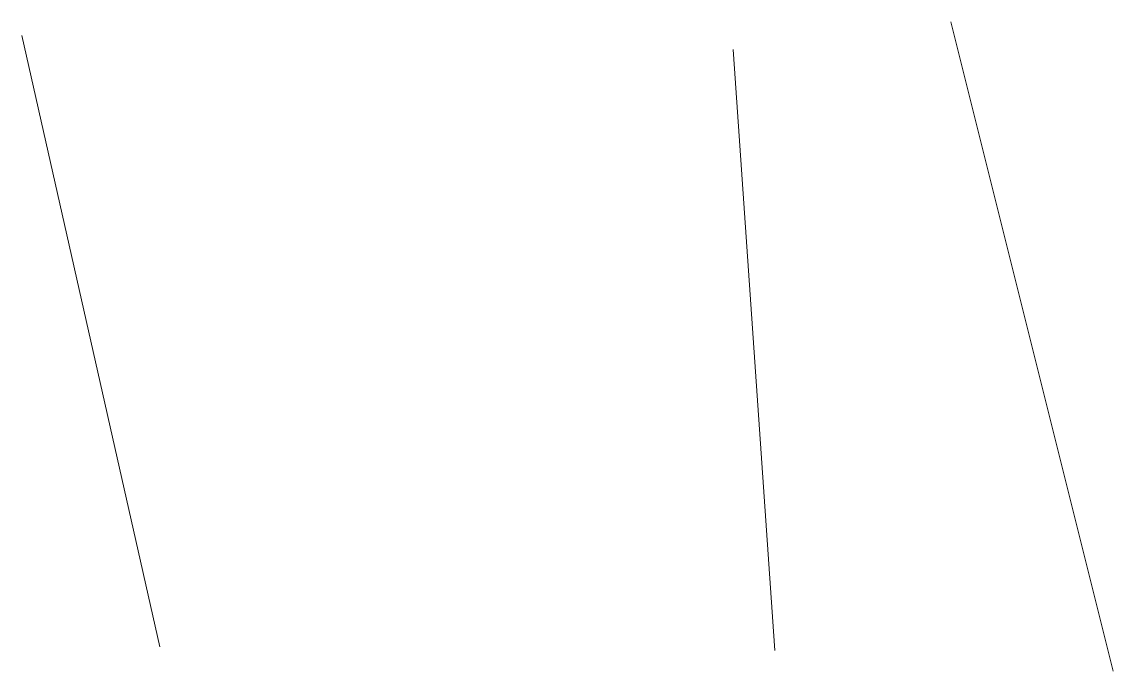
# Model space of a CAD drawing. Units: millimetres at full size, sheet at 1:50. Extents: x -5949 to 1755, y -2422 to 2162.
import ezdxf

# ---------------------------------------------------------------- set-up
doc = ezdxf.new("R2010")
doc.units = ezdxf.units.MM
doc.header["$LTSCALE"] = 50
doc.layers.add('0-0', color=7, linetype='Continuous', lineweight=9)

# ---------------------------------------------------------------- blocks, each defined once
blk = doc.blocks.new('2lines')
at = {"layer": '0-0'}
for p, q in [((408.38, 2303.99), (1554.28, -2279.61)), ((-1127.61, 2108.94), (-835.04, -2133.32))]:
    blk.add_line(p, q, dxfattribs=at)

msp = doc.modelspace()

# ---------------------------------------------------------------- linework, layer by layer
at = {"layer": '0-0'}
msp.add_line((-5948.92, 2064.24), (-4973.68, -2251.16), dxfattribs=at)

# ---------------------------------------------------------------- block references
msp.add_blockref('2lines', (201.14, -142.22), dxfattribs=at)

doc.saveas('drawing.dxf')
